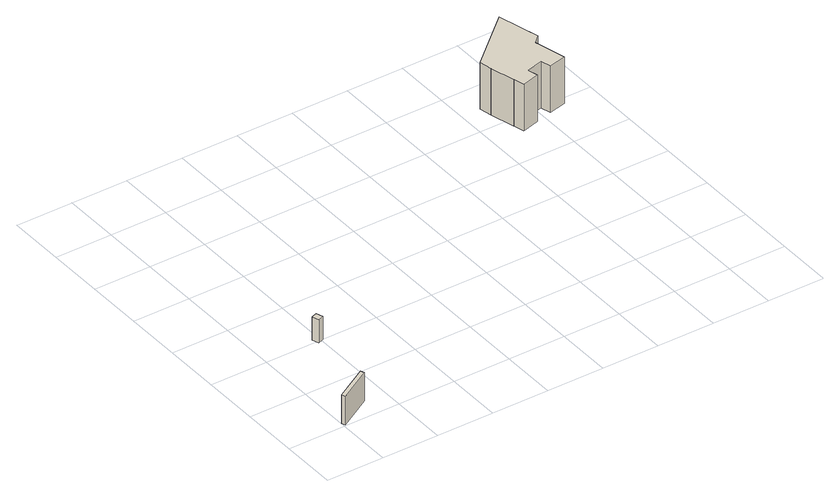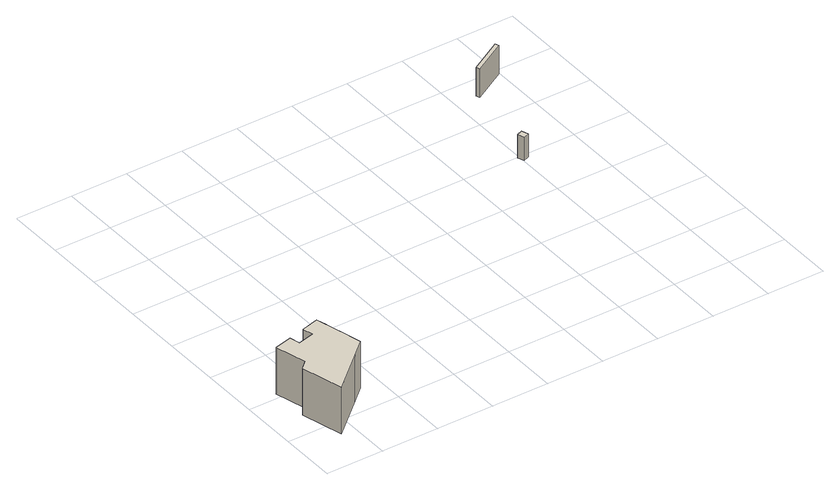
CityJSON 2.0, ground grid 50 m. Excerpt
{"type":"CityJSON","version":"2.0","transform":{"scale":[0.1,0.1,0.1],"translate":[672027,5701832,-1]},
"CityObjects":{
"building1":{"type":"Building","children":["building1-1"],"geometry":[{"type":"MultiSurface","lod":"1","boundaries":[[[0,1,2,3]],[[0,3,4,5]],[[1,0,5,6]],[[2,1,6,7]],[[3,2,7,4]]]}]},
"building1-1":{"type":"BuildingPart","attributes":{"name":"264435990_1","measuredHeight":24.92,"storeysAboveGround":8},"address":[{"locality":"Eindhoven","thoroughfareNumber":"9","thoroughfareName":"Boschdijktunnel","postcode":"5611 AG"}],"parents":["building1"],"geometry":[{"type":"MultiSurface","lod":"2","boundaries":[[[2,1,6,7]],[[3,2,7,4]],[[1,0,5,6]],[[0,3,4,5]],[[0,1,2,3]]],"semantics":{"surfaces":[{"type":"WallSurface"},{"type":"RoofSurface"}],"values":[0,0,0,0,1]}}]},
"building2":{"type":"Building","children":["building2-1"],"geometry":[{"type":"MultiSurface","lod":"1","boundaries":[[[8,9,10,11]],[[8,11,12,13]],[[9,8,13,14]],[[10,9,14,15]],[[11,10,15,12]]]}]},
"building2-1":{"type":"BuildingPart","attributes":{"name":"271592583_1","class":"1030","yearOfConstruction":2007},"address":[{"locality":"Eindhoven","thoroughfareNumber":"72-78","thoroughfareName":"Piazza","postcode":"5611 AE"}],"parents":["building2"],"geometry":[{"type":"MultiSurface","lod":"2","boundaries":[[[8,11,12,13]],[[9,8,13,14]],[[10,9,14,15]],[[8,9,10,11]],[[11,10,15,12]]],"semantics":{"surfaces":[{"type":"WallSurface"},{"type":"RoofSurface"}],"values":[0,0,0,1,0]}}]},
"building3":{"type":"Building","children":["building3-1"],"geometry":[{"type":"MultiSurface","lod":"1","boundaries":[[[16,17,18,19,20,21,22,23,24,25,26,27,28,29,30,31]],[[16,31,32,33]],[[17,16,33,34]],[[18,17,34,35]],[[19,18,35,36]],[[20,19,36,37]],[[21,20,37,38]],[[22,21,38,39]],[[23,22,39,40]],[[24,23,40,41]],[[25,24,41,42]],[[26,25,42,43]],[[27,26,43,44]],[[28,27,44,45]],[[29,28,45,46]],[[30,29,46,47]],[[31,30,47,32]]]}]},
"building3-1":{"type":"BuildingPart","attributes":{"name":"44756246_1","class":"1030","yearOfConstruction":2002,"measuredHeight":41.32,"storeysAboveGround":13},"address":[{"locality":"Eindhoven","thoroughfareNumber":"230","thoroughfareName":"Kennedyplein","postcode":"5611"}],"parents":["building3"],"geometry":[{"type":"MultiSurface","lod":"2","boundaries":[[[20,19,36,37]],[[17,16,33,34]],[[23,22,39,40]],[[16,17,18,19,20,21,22,23,24,25,26,27,28,29,30,31]],[[29,28,45,46]],[[26,25,42,43]],[[30,29,46,47]],[[24,23,40,41]],[[22,21,38,39]],[[19,18,35,36]],[[21,20,37,38]],[[18,17,34,35]],[[25,24,41,42]],[[31,30,47,32]],[[28,27,44,45]],[[16,31,32,33]],[[27,26,43,44]]],"semantics":{"surfaces":[{"type":"WallSurface"},{"type":"RoofSurface"}],"values":[0,0,0,1,0,0,0,0,0,0,0,0,0,0,0,0,0]}}]}
},
"vertices":[
[311,176,259],[297,210,259],[6,42,259],[19,9,259],[19,9,0],[311,176,0],[297,210,0],[6,42,0],
[442,1040,210],[463,981,210],[514,999,210],[494,1058,210],[494,1058,0],[442,1040,0],[463,981,0],[514,999,0],
[3167,2742,423],[3193,2636,423],[3192,2636,423],[3246,2423,423],[3248,2418,423],[3250,2418,423],[3273,2327,423],[3425,2367,423],[3402,2458,423],[3546,2495,423],[3569,2404,423],[3722,2443,423],[3652,2714,423],[3718,2773,423],[3623,3141,423],[3299,2858,423],[3299,2858,0],[3167,2742,0],[3193,2636,0],[3192,2636,0],[3246,2423,0],[3248,2418,0],[3250,2418,0],[3273,2327,0],[3425,2367,0],[3402,2458,0],[3546,2495,0],[3569,2404,0],[3722,2443,0],[3652,2714,0],[3718,2773,0],[3623,3141,0]
]}
